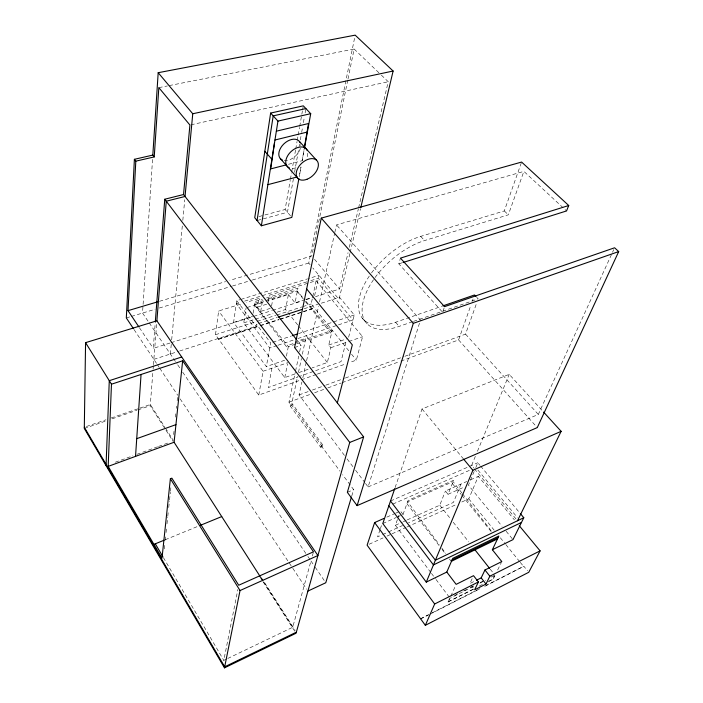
<?xml version="1.0" encoding="UTF-8"?>
<svg xmlns="http://www.w3.org/2000/svg" width="703" height="703" viewBox="0 0 703 703"><rect width="100%" height="100%" fill="white"/><g stroke="black" fill="none" stroke-linecap="round" stroke-linejoin="round"><path stroke-width="0.53" stroke-dasharray="3.52 2.64" d="M152.533 159.458L142.533 313.055L148.579 321.956M170.012 343.038L153.272 348.372L155.284 322.246M165.495 428.171L173.079 439.999L172.964 441.159L150.231 405.684L153.017 370.103M153.105 369.031L153.351 365.806M153.439 364.734L156.716 322.949M170.354 354.013L171.268 344.233M171.673 339.883L182.411 224.723M182.815 220.373L184.74 199.731M173.65 434.551L173.993 431.273M175.46 417.09L175.803 413.812M176.374 408.355L176.594 406.176M177.165 400.719L177.507 397.441M164.317 548.876L164.783 544.517M165.249 540.168L165.592 536.907M166.057 532.558L166.523 528.208M166.989 523.858L167.683 517.329M167.797 516.239L168.263 511.889M168.729 507.54L169.432 501.011M169.546 499.921L170.354 492.311M170.477 491.221L170.934 486.871M316.288 374.462L258.757 395.06L215.496 334.725L218.642 310.981L242.35 303.617M284.653 360.261L266.34 366.588L233.572 322.431L236.77 300.691L239.89 299.724M294.882 373.996L284.741 377.581L243.739 322.87L246.094 307.809M253.098 313.266L255.022 301.499L262.351 299.214M270.251 308.371L260.699 311.403L257.412 307.123L258.845 298.485L246.472 302.334M179.652 350.999L256.103 326.236L256.454 324.153L270.69 342.932L266.34 366.588M260.699 311.403L262.166 302.773L258.845 298.485M288.45 164.3L302.149 160.741L304.135 149.08M300.937 167.024L299.302 176.4L301.007 167.006M268.274 301.666L269.407 295.207L316.139 280.682L362.581 336.702L356.359 360.112L350.191 362.317M290.585 215.935L285.11 209.503L290.225 180.355M290.418 179.274L291.552 172.789M291.745 171.717L295.532 150.117M295.726 149.036L297.053 141.479M297.237 140.398L298.002 136.083M298.186 135.002L299.513 127.445M299.706 126.364L302.36 111.241M302.545 110.16L303.116 106.926M293.415 178.79L287.457 212.271L257.061 220.549M294.566 172.305L298.986 147.472M299.179 146.391L299.566 144.229M300.33 139.906L301.482 133.429M301.675 132.349L302.633 126.953M303.406 122.63L304.364 117.225M305.137 112.911L305.902 108.587M271.586 305.919L272.738 299.46L269.407 295.207M258.757 395.06L263.08 371.246L218.642 310.981M302.149 160.741L304.294 148.974M271.903 368.179L268.238 387.538L297.967 376.957M297.677 324.874L285.541 309.478L288.406 294.557L272.738 299.46M226.753 658.948L223.8 660.372L237.86 589.518M305.216 299.61L295.04 302.852L297.967 288.125L266.542 297.914M286.429 356.113L288.625 345.147L332.22 330.384L328.749 345.032L330.885 347.704L327.343 362.502L312.123 367.889M284.741 377.581L287.553 363.741M310.12 264.697L308.758 263.063L355.173 35.15M347.765 80.124L311.728 255.98L229.837 280.348M347.985 79.052L354.136 49.034L168.483 85.731M290.594 404.374L292.228 403.768L322.826 445.052L322.413 446.651L320.753 447.31L290.242 405.991L290.594 404.374L288.959 402.169L295.322 372.151M295.55 371.079L298.731 356.07M299.645 351.781L301.007 345.349L296.956 340.155M348.776 350.771L311.183 303.942L316.139 280.682M314.601 295.673L318.995 275.33L308.582 278.537M292.334 400.938L297.58 376.518M298.494 372.274L301.464 358.477M302.369 354.233L305.796 338.31L295.77 341.702M322.413 446.651L291.886 405.394L292.228 403.768M344.435 455.386L299.065 394.919L301.886 382.089M302.826 377.81L306.359 361.773M306.596 360.701L318.6 306.165M319.54 301.886L334.602 233.449M334.839 232.377L336.482 224.89L523.893 171.383L566.539 210.944M315.454 296.684L339.523 289.012L348.064 252.685M349.321 247.342L358.354 208.879M358.609 207.807L388.241 81.724L379.708 73.551M349.901 253.555L339.057 299.373L312.853 267.975M350.156 252.491L360.516 208.721M345.841 342.51L341.025 361.623L298.995 376.588M320.753 447.31L321.157 445.711L322.826 445.052M348.626 337.238L354.268 314.97L339.54 297.325L318.775 304.03M227.737 658.483L292.712 627.296L311.183 560.194M312.343 556.003L313.494 551.811M441.941 311.517L398.838 263.836L400.438 258.133M351.772 495.923L353.653 489.648L342.607 474.71M365.472 483.418L368.1 486.924L420.464 320.076L336.482 224.89M442.987 311.385L444.551 306.657M380.033 529.693L377.59 536.855L381.58 535.036M380.385 528.674L381.43 525.607M395.112 487.557L422.028 408.953L509.227 374.365L542.865 411.273M400.886 361.105L458.602 339.918L470.905 305.181M472.354 301.095L473.075 299.056M371.518 272.922A58.955 30.897 -41.8 0 1 420.666 236.384L504.297 210.926L521.239 163.07M430.807 572.514L395.394 525.264L397.564 519.174M397.924 518.155L399.014 515.114M404.902 356.272L465.535 334.127L476.731 302.888M412.494 321.737L399.155 326.385A59.149 30.747 -41.8 0 1 363.785 299.241A59.149 30.747 -41.8 0 1 424.594 240.558L508.313 214.828L523.893 171.383M397.257 517.048L403.047 514.455L408.127 500.369L453.655 480.246L448.031 494.288L445.412 491.01L466.748 481.502M407.23 519.912L439.788 505.185L445.412 491.01M460.957 484.086L453.435 502.417L408.522 522.804M475.351 456.361L471.59 465.465L473.673 467.978M477.442 451.3L509.227 374.365M474.165 471.458L468.444 485.14L502.03 526.213M475.799 467.548L477.812 462.741L479.903 465.237M461.792 502.012L468.769 498.831L478.321 476.335L514.42 519.877M473.523 589.228L447.996 601.917L449.551 598.49L475.026 585.625M448.127 602.093L450.359 597.163M450.799 596.179L455.702 585.344M368.1 486.924L538.313 414.436L611.645 254.196M612.515 252.298L613.763 249.591M472.161 578.639L469.85 583.569L475.518 580.722M489.024 581.144L492.926 579.167L494.622 575.731L491.687 577.207M488.172 581.803L493.058 579.334L494.903 575.59M497.662 569.984L501.353 562.505M484.719 586.372L523.849 566.258L527.522 570.783M420.57 618.719L428.364 614.756M432.257 612.779L480 588.525M485.843 585.555L523.849 566.258M420.429 619.035L429.199 614.589M430.166 614.088L479.85 588.85M447.996 601.917L473.391 589.061M479.253 586.091L483.163 584.114M454.727 595.415L459.621 592.937M463.549 590.959L466.484 589.474M470.412 587.497L475.307 585.019M480.211 582.55L484.13 580.573M490.993 577.11L493.937 575.625M479.929 583.147L485.808 580.177M382.581 534.588L387.573 532.32M388.566 531.872L402.538 525.528M369.093 544.263L383.047 537.909M387.037 536.09L391.026 534.271M392.019 533.814L405.974 527.452M406.975 527.004L456.809 504.279M395.394 525.264L402.301 522.144M403.285 521.696L406.246 520.352M382.792 523.533L396.299 517.478M448.031 494.288L463.585 487.32M386.799 517.144L394.611 513.665M395.587 513.234L400.464 511.055L403.047 514.455M470.606 479.78L478.321 476.335M392.845 504.086L469.806 470.193M390.508 501.002L477.812 462.741M347.344 492.328L353.653 489.648M165.223 539.746L197.332 526.573M290.242 405.991L291.886 405.394M288.959 402.169L310.594 394.234M314.654 392.749L323.784 389.392M327.844 387.907L341.096 383.038M342.124 382.66L399.849 361.483M299.065 394.919L308.309 391.545M312.422 390.042L324.751 385.543M325.779 385.165L344.277 378.407M345.305 378.038L403.874 356.641M115.327 462.214L132.823 455.825M136.936 454.314L157.525 446.8M158.553 446.423L169.871 442.284M317.317 374.093L345.05 364.163M298.942 372.555L311.113 368.249M413.522 321.376L478.181 298.854L476.722 297.299M263.08 371.246L287.764 362.669M330.885 347.704L347.809 341.834M348.793 341.491L362.581 336.702M86.372 426.536L105.968 419.788M111.127 418.013L138.974 408.425M140.002 408.065L150.319 404.515L164.906 427.266M84.298 428.426L105.933 420.965M112.111 418.83L136.839 410.306M137.867 409.946L150.231 405.684M328.749 345.032L347.335 338.609M369.286 276.086A58.955 30.897 -41.8 0 0 395.587 322.246L441.721 306.306M294.566 347.537L301.007 345.349M295.594 344.154L288.335 346.614L254.512 304.627L264.961 301.35M296.631 343.802L331.878 331.842L305.805 301.165M277.044 345.551L269.759 348.003L236.331 303.705L240.479 302.422M278.08 345.199L296.815 338.89M297.852 338.538L337.396 325.217M338.433 324.874L353.003 319.962L318.327 278.3L310.023 280.875M272.755 342.238L291.323 336.025M298.547 333.609L332.598 322.22M333.626 321.877L354.268 314.97M153.86 359.356L178.624 351.333M218.58 338.995L259.214 325.832M260.251 325.489L279.003 319.408M280.04 319.074L314.417 307.932M218.536 339.356L259.152 326.183M260.189 325.841L278.933 319.768M279.979 319.426L314.338 308.283M215.496 334.725L256.059 321.675M257.105 321.341L275.822 315.322M276.859 314.988L301.824 306.956M302.861 306.622L311.183 303.942M258.528 323.485L277.228 317.448M304.232 308.722L317.73 304.364M243.739 322.87L254.187 319.522M255.233 319.188L273.001 313.494M277.184 312.158L285.541 309.478M233.572 322.431L252.597 316.376M306.236 299.285L313.362 297.017M171.057 342.704L252.676 316.693M253.721 316.359L271.507 310.691M272.553 310.357L301.851 301.016M306.042 299.689L311.271 298.019M257.412 307.123L266.947 304.118M398.838 263.836L401.958 262.843M254.741 303.239L263.107 300.62M267.289 299.32L297.624 289.838M266.006 301.025L297.351 291.209L302.984 297.844M247.096 307.501L262.166 302.773M244.635 301.13L308.986 281.191M240.936 299.408L307.545 278.863M126.32 317.932L130.371 316.71M131.382 316.412L155.073 309.285M159.256 308.028L231.392 286.332M232.438 286.016L251.261 280.356M252.307 280.04L308.758 263.063M159.502 301.288L225.637 281.604M258.932 216.586L285.11 209.503M190.979 124.791L388.241 81.724M158.825 87.638L167.411 85.942M354.136 49.034L378.935 72.804M504.297 210.926L508.313 214.828M420.666 236.384L424.594 240.558M465.535 334.127L538.313 414.436M458.602 339.918L537.277 427.591M395.587 322.246L399.155 326.385M362.537 318.433L367.186 323.881M314.505 259.284L339.523 289.012M480.597 466.071L519.614 512.733M477.873 470.043L517.32 517.443M474.367 468.822L516.107 519.078M422.028 408.953L463.839 459.393M506.142 531.24L512.311 538.788M351.535 354.163L356.359 360.112M468.769 498.831L494.165 530.167M500.343 537.786L505.149 543.709M505.835 544.561L519.561 561.495M520.246 562.347L523.682 566.574M297.281 291.552L304.794 300.849M305.471 301.692L331.412 333.802M452.345 483.523L461.212 494.499M461.889 495.343L491.212 531.635M288.406 294.557L295.04 302.852M298.353 325.726L327.343 362.502M439.788 505.185L450.544 518.832M453.233 522.25L468.699 541.864M490.211 569.158L494.244 574.272M461.845 492.926L453.101 481.643L407.626 501.775L439.252 544.623M462.521 493.787L492.118 531.969M471.045 585.133L473.453 588.253M254.46 304.97L287.94 348.591M406.94 503.656L439.437 546.003M442.09 549.456L445.412 553.779M449.384 558.964L451.379 561.556M236.77 300.691L256.103 326.236M347.062 458.883L352.976 466.774M355.613 470.281L364.813 482.548M431.457 573.384L435.394 578.639M436.053 579.509L449.164 597.014M441.836 548.12L445.711 553.366M321.157 445.711L340.006 471.195M149.185 322.853L177.138 363.996M177.754 364.901L180.223 368.539M182.692 372.168L307.264 555.528M307.879 556.433L310.348 560.063M310.963 560.976L314.663 566.416M315.278 567.33L325.77 582.761M139.431 327.721L153.272 348.372M134.097 329.637L156.839 363.846M157.437 364.743L159.23 367.432M159.827 368.328L177.736 395.262M180.153 398.9L292.176 567.383M292.782 568.296L306.71 589.246M261.384 577.664L295.163 630.327M260.769 577.471L263.133 581.161M263.73 582.084L292.712 627.296M259.952 576.908L262.316 580.599M262.913 581.522L296.051 633.236M163.386 557.576L223.8 660.372M307.791 153.245A12.918 8.366 -43.2 0 1 306.675 158.034M295.954 167.78A12.918 8.366 -43.2 0 1 291.121 168.351M300.691 144.607A12.83 8.418 -43.3 0 1 300.752 145.521M300.383 148.307A12.83 8.418 -43.3 0 1 284.205 160.539"/><path stroke-width="1.05" d="M360.771 207.657L393.118 71.021L355.173 35.15L158.184 72.708L192.754 113.754L185.038 196.471L166.26 201.199L156.883 320.814L85.573 342.66L84.298 428.426L224.477 667.85L296.051 633.236L349.743 442.424L363.627 436.888L294.566 347.537L321.271 218.123L521.6 162.059L568.736 205.513L566.539 210.944L403.004 262.518M106.056 465.597L109.273 380.692L181.708 357.001M111.469 384.207L182.657 360.788L313.494 551.811L238.712 585.23L171.866 478.163L170.372 478.743L162.006 558.156L108.174 466.388L111.469 384.207L85.573 342.66M134.396 159.309L135.802 161.154L154.229 156.918L152.815 155.099L134.396 159.309L126.32 317.932L133.5 328.74M138.834 326.825L128.008 310.656L135.802 161.154M152.815 155.099L158.184 72.708M154.229 156.918L158.825 87.638L189.907 125.02L183.527 194.529L296.288 339.285M135.53 456.37L141.057 374.471M155.363 321.157L164.757 199.23L183.527 194.529M260.18 576.548L174.089 442.257L182.657 360.788M274.548 142.577L270.699 168.905L286.358 164.845M304.487 147.911L310.726 113.693L303.309 105.845L270.637 113.069L254.741 217.719L261.367 225.786L291.833 217.394L298.907 178.553M257.061 220.549L273.195 115.872L305.902 108.587M261.367 225.786L277.949 121.092L270.637 113.069M304.311 148.017L308.512 123.526L276.349 131.18M224.477 667.85L240.039 590.546L170.372 478.743M337.335 402.872L352.335 344.883L306.657 288.951M363.627 436.888L347.344 492.328L357.106 505.624L537.277 427.591L618.702 251.577L614.589 247.781L444.551 306.657L400.438 258.133L568.736 205.513M351.465 496.968L325.77 582.761L307.914 591.065M357.106 505.624L413.311 323.336L618.702 251.577M383.873 518.454L374.629 522.575L367.107 545.177L425.333 625.319L528.744 572.295L540.106 550.862L519.28 525.739M394.761 488.594L382.792 523.533L426.273 582.119L446.8 572.057L452.776 558.349L498.875 536.029L492.355 549.737L501.81 561.574L484.956 569.984L481.186 577.875L476.458 580.247M426.273 582.119L472.855 470.281L561.143 431.326L543.595 412.072M425.333 625.319L434.665 603.991L478.4 581.952L473.541 575.678L456.15 584.36L446.8 572.057M478.4 581.952L474.648 589.817L485.993 584.061L489.833 576.196L540.106 550.862M517.505 520.756L561.143 431.326M520.317 513.559L523.797 517.724L512.997 539.623L492.355 549.737M452.073 559.957L498.111 537.637M451.519 561.231L497.504 538.911M521.477 522.434L433.435 564.922L388.847 505.844M296.35 632.182L224.688 666.804L84.316 427.248M523.797 517.724L435.394 560.212L390.508 501.002M240.039 590.546L317.923 555.519L156.883 320.814M153.931 544.377L164.23 540.15M200.381 525.326L221.726 516.573M108.174 466.388L174.089 442.257M136.725 438.672L175.943 424.638M442.741 305.946L474.525 294.97L475.984 296.525M292.36 335.683L297.518 333.951M278.265 317.115L302.149 309.399M128.008 310.656L157.402 301.912M267.878 184.661L297.202 176.954M274.952 140.011L307.018 132.12M277.949 121.092L310.726 113.693M192.754 113.754L393.118 71.021M299.355 141.373L316.455 160.126M298.248 178.755L280.295 158.544M264.838 151.268L271.894 159.317M321.271 218.123L413.311 323.336M463.839 459.393L472.855 470.281M474.745 549.544L489.543 568.305M484.956 569.984L489.833 576.196M481.186 577.875L485.993 584.061M164.757 199.23L349.743 442.424M374.629 522.575L434.665 603.991M155.301 543.814L162.85 556.662M289.346 167.885A12.918 8.366 -43.2 0 1 290.857 151.751A12.918 8.366 -43.2 0 1 307.308 150.6M282.43 160.064A12.83 8.418 -43.3 0 1 283.836 143.93A12.83 8.418 -43.3 0 1 300.243 142.876M306.974 179.274A13.049 8.295 -43 0 0 317.053 160.741A13.049 8.295 -43 0 0 297.844 168.149A13.049 8.295 -43 0 0 306.974 179.274"/></g></svg>
